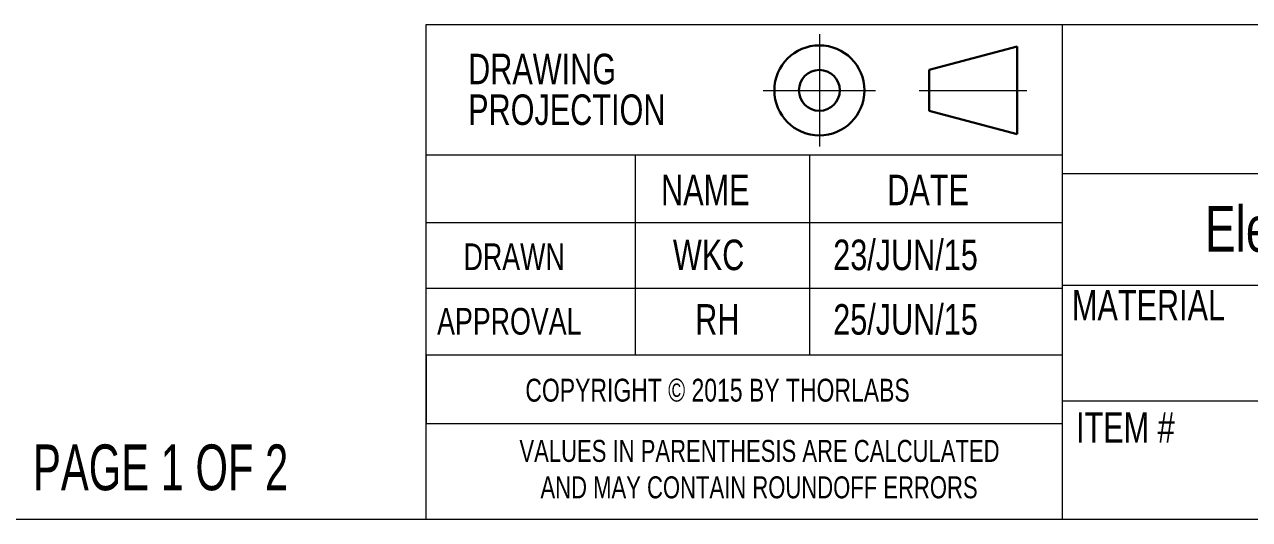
# Model space of a CAD drawing. Header units: inches. Extents: x 0.04 to 7.3, y 0.02 to 5.63.
# Drawn here: x 3.774 to 6.003, y 0.024 to 0.925 of the extents above; entities that cross this region are included whole.
import ezdxf

# ---------------------------------------------------------------- set-up
doc = ezdxf.new("R2010")
doc.units = ezdxf.units.IN
doc.header["$MEASUREMENT"] = 0
doc.header["$PDSIZE"] = -1
doc.linetypes.add('CENTERX2', pattern=[0.8, 0.5, -0.1, 0.1, -0.1])
doc.styles.add('SLDTEXTSTYLE0', font='TXT', dxfattribs={"width": 0.75})
doc.styles.add('SLDTEXTSTYLE1', font='TXT', dxfattribs={"width": 0.681818})

# ---------------------------------------------------------------- blocks, each defined once
blk = doc.blocks.new('Third Angle Projection Block')
at = {"color": 7, "linetype": 'CENTERX2', "lineweight": 0, "ltscale": 0.666667}
for p, q in [((2.6634, 0.6251), (2.6634, 0.3692)), ((2.5355, 0.4971), (2.7914, 0.4971)), ((2.8907, 0.4971), (3.1352, 0.4971))]:
    blk.add_line(p, q, dxfattribs=at)
at = {"color": 7, "linetype": 'Continuous', "lineweight": 30, "ltscale": 0.666667}
for p, q in [((3.1134, 0.5971), (2.9134, 0.5435)), ((3.1134, 0.3971), (3.1134, 0.5971)), ((2.9134, 0.5435), (2.9134, 0.4507)), ((2.9134, 0.4507), (3.1134, 0.3971))]:
    blk.add_line(p, q, dxfattribs=at)
for radius in [0.1024, 0.0464]:
    blk.add_circle((2.6634, 0.4971), radius, dxfattribs=at)
at = {"color": 7, "linetype": 'Continuous', "lineweight": 0, "ltscale": 0.666667}
blk.add_point((2.6634, 0.4971), dxfattribs=at)
blk = doc.blocks.new('SW_NOTE_0')
at = {"color": 0, "linetype": 'Continuous', "lineweight": 0, "ltscale": 0.666667, "char_height": 0.04, "attachment_point": 2, "style": 'SLDTEXTSTYLE0'}
for s, insert in [('VALUES IN PARENTHESIS ARE CALCULATED', (0.5225, 0.0516)), ('AND MAY CONTAIN ROUNDOFF ERRORS', (0.5217, -0.0147))]:
    blk.add_mtext(s, dxfattribs=dict(at, insert=insert))
blk = doc.blocks.new('SW_NOTE_1')
at = {"color": 0, "linetype": 'Continuous', "lineweight": 0, "ltscale": 0.666667, "char_height": 0.05556, "attachment_point": 1, "style": 'SLDTEXTSTYLE0'}
for s, insert in [('DRAWING', (0, 0.0716)), ('PROJECTION', (0, -0.0025))]:
    blk.add_mtext(s, dxfattribs=dict(at, insert=insert))

msp = doc.modelspace()

# ---------------------------------------------------------------- linework, layer by layer
at = {"color": 7, "linetype": 'Continuous', "lineweight": 0, "ltscale": 0.666667}
for p, q in [((4.5048, 0.1985), (4.5048, 0.9249)), ((4.5048, 0.9249), (5.6625, 0.9249)), ((5.6625, 0.9249), (5.6625, 0.0237)), ((5.6625, 0.9249), (7.2963, 0.9249)), ((4.5048, 0.3227), (4.5048, 0.6868)), ((4.5048, 0.0237), (4.5048, 0.6868)), ((5.6625, 0.6868), (4.5048, 0.6868)), ((4.8854, 0.6868), (4.8854, 0.3227)), ((5.2025, 0.6868), (5.2025, 0.3227)), ((5.6625, 0.6534), (7.2963, 0.6534)), ((5.6625, 0.564), (4.5048, 0.564)), ((5.6625, 0.4504), (7.2963, 0.4504)), ((5.6625, 0.4441), (4.5048, 0.4441)), ((5.6625, 0.3227), (4.5048, 0.3227)), ((4.5048, 0.3227), (4.5048, 0.1985)), ((5.6625, 0.2399), (7.2963, 0.2399)), ((4.5048, 0.1985), (5.6625, 0.1985)), ((7.2963, 0.0237), (0.0415, 0.0237))]:
    msp.add_line(p, q, dxfattribs=at)

# ---------------------------------------------------------------- block references
at = {"color": 7, "linetype": 'Continuous', "ltscale": 0.666667, "xscale": 0.8, "yscale": 0.8, "zscale": 0.8}
msp.add_blockref('Third Angle Projection Block', (3.0899, 0.4073), dxfattribs=at)
at = {"color": 7, "linetype": 'Continuous', "lineweight": 0, "ltscale": 0.666667}
for name, p in [('SW_NOTE_1', (4.5813, 0.8001)), ('SW_NOTE_0', (4.5891, 0.117))]:
    msp.add_blockref(name, p, dxfattribs=at)

# ---------------------------------------------------------------- texts
for s, insert, char_height, attachment_point, style in [('NAME', (4.9325, 0.6515), 0.05556, 1, 'SLDTEXTSTYLE0'), ('DATE', (5.3442, 0.6515), 0.05556, 1, 'SLDTEXTSTYLE0'), ('Electrical Extrusion Enclosure', (6.4753, 0.5944), 0.083333, 2, 'SLDTEXTSTYLE0'), ('23/JUN/15', (5.2458, 0.5333), 0.05556, 1, 'SLDTEXTSTYLE0'), ('DRAWN', (4.573, 0.5264), 0.04861, 1, 'SLDTEXTSTYLE0'), ('WKC', (4.954, 0.5333), 0.05556, 1, 'SLDTEXTSTYLE0'), ('MATERIAL', (5.6803, 0.4416), 0.05556, 1, 'SLDTEXTSTYLE0'), ('APPROVAL', (4.5248, 0.4089), 0.04861, 1, 'SLDTEXTSTYLE0'), ('RH', (4.9946, 0.4158), 0.05556, 1, 'SLDTEXTSTYLE0'), ('25/JUN/15', (5.2458, 0.4158), 0.05556, 1, 'SLDTEXTSTYLE0'), ('COPYRIGHT © 2015 BY THORLABS', (4.6854, 0.28), 0.041667, 1, 'SLDTEXTSTYLE0'), ('ITEM #', (5.6877, 0.2191), 0.05556, 1, 'SLDTEXTSTYLE0'), ('PAGE 1 OF 2', (3.7894, 0.1603), 0.083333, 1, 'SLDTEXTSTYLE1')]:
    msp.add_mtext(s, dxfattribs=dict(at, insert=insert, char_height=char_height, attachment_point=attachment_point, style=style))

doc.saveas('drawing.dxf')
